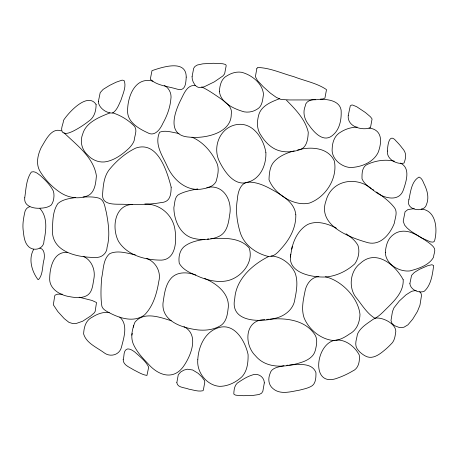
<?xml version="1.0" encoding="UTF-8"?>
<svg xmlns="http://www.w3.org/2000/svg" width="459" height="459" viewBox="0 0 459 459"><rect width="100%" height="100%" fill="white"/><g stroke="black" fill="none" stroke-linecap="round" stroke-linejoin="round"><path stroke-width="0.69" d="M290.822 254.211C286.514 273.283 313.199 277.902 326.762 276.909C337.176 275.744 347.061 270.885 354.767 263.856C358.41 258.778 359.988 251.412 357.963 245.422C355.283 240.418 350.63 236.919 346.034 233.774M171.241 320.766C160.134 317.232 143.667 311.145 134.923 322.27C132.295 328.902 130.379 336.849 133.185 343.745C136.489 351.439 142.25 357.727 148.01 363.671C158.625 376.047 174.3 380.815 184.346 365.14C191.546 354.233 198.999 334.594 184.007 326.647M291.752 249.122C293.662 239.443 298.878 229.466 307.685 224.474C317.077 220.205 327.743 223.717 336.384 228.163M131.876 335.139L132.209 333.337M133.322 327.21L133.649 325.408M290.312 257.051L292.263 246.282M33.685 249.357C28.165 258.876 31.763 271.303 37.942 279.548L38.527 279.611C43.295 274.287 42.142 265.572 44.15 259.048C44.655 255.17 44.649 249.145 39.841 248.095M268.762 256.449C252.404 264.579 236.098 279.152 234.761 298.562C229.523 322.155 259.559 322.413 274.677 318.426C284.362 316.469 293.697 309.406 294.89 299.056C296.612 290.541 298.201 281.378 295.114 272.967C290.966 263.868 281.172 256.34 270.999 255.99M29.835 206.682C27.081 207.33 25.153 209.826 24.729 212.551C23.552 218.054 22.543 223.659 23.07 229.305C23.857 235.381 24.029 242.587 28.928 246.965C34.362 251.63 44.03 248.881 43.972 240.952C46.135 230.481 47.874 217.05 39.916 208.524M294.225 150.85C287.196 152.795 280.11 155.641 274.855 160.868C269.823 165.676 269.215 173.204 269.008 179.727C274.402 194.037 294.099 206.774 309.492 203.062C325.77 197.072 337.761 178.402 334.37 161.063C328.214 147.259 310.324 146.375 297.61 149.995M334.691 340.291C315.27 344.256 310.491 388.515 337.64 378.05C342.816 376.214 347.824 373.901 352.541 371.084C358.766 368.531 359.948 360.883 359.248 354.956C354.882 346.688 345.575 339.121 335.741 340.085M109.948 112.897C99.477 116.999 85.896 122.312 82.683 134.131C79.717 141.492 81.811 149.657 87.571 154.947C92.253 160.168 99.483 163.1 106.459 161.643C115.106 159.778 122.473 154.333 128.836 148.418C131.039 146.128 133.104 143.627 134.177 140.597C134.43 136.002 137.476 130.941 134.768 126.575C128.784 120.304 120.826 115.387 112.512 112.782M279.76 98.616C271.871 101.628 262.089 105.375 259.037 113.935C256.851 121.101 256.449 129.145 261.085 135.468C264.935 141.722 270.294 147.345 277.253 150.047C284.184 152.663 291.918 152.233 298.895 150.024C306.928 148.137 307.909 139.197 308.27 132.324C305.43 119.535 295.516 109.403 286.554 100.314M283.978 365.725C279.061 366.913 271.453 367.55 270.087 373.494C267.821 378.87 268.435 385.095 273.197 388.784C280.627 395.015 290.92 391.584 299.446 390.167C303.904 388.962 308.689 388.188 312.556 385.503C315.976 382.41 315.976 376.965 315.958 372.668C312.177 362.289 298.23 364.521 289.531 365.003M197.8 188.913C191.678 190.089 185.436 191.265 179.779 193.985C174.311 196.102 175.005 202.93 173.869 207.56C173.944 219.649 179.635 233.935 192.051 237.951C200.83 240.436 210.692 240.229 219.041 236.362C227.056 232.524 228.565 223.005 229.609 215.139C232.679 200.709 223.481 183.703 206.797 187.559M318.856 276.582C311.472 277.075 306.526 283.869 305.149 290.639C303.336 299.566 301.058 309.062 304.156 317.989C309.033 329.855 321.34 339.803 334.341 340.578C339.964 340.027 345.036 337.158 349.574 333.957C356.895 330.107 359.713 322.321 359.982 314.421C358.215 297.65 341.714 280.638 325.425 276.777M132.416 204.433C114.016 205.075 111.623 228.846 118.674 241.635C127.602 255.657 145.91 260.196 161.597 260.121C176.032 259.272 176.726 240.539 174.988 229.781C172.968 214.915 159.847 203.687 144.826 204.014M204.88 239.34C197.588 240.418 189.888 241.962 184.013 246.724C179.469 250.677 178.31 257.642 179.268 263.305C183.548 270.936 192.677 273.805 200.199 277.196C208.742 280.478 218.134 282.658 227.262 280.759C241.118 277.735 254.183 262.405 249.151 247.958C239.845 237.211 223.711 237.98 210.756 238.674M286.737 365.335L288.12 365.146M75.328 197.617C69.309 198.489 62.705 199.361 57.949 203.503C52.877 210.647 52.796 220.222 52.481 228.708C50.679 252.048 77.393 257.488 95.346 257.453C101.502 257.958 106.981 253.42 107.108 247.137C110.212 235.656 108.439 223.717 106.31 212.247C104.864 207.405 104.646 200.227 99.092 198.185C93.929 196.613 88.426 196.859 83.096 197.02M264.757 319.665C244.618 319.602 243.815 344.479 255.422 355.725C267.258 370.057 288.154 367.114 303.697 361.566C308.729 359.558 313.979 356.104 315.281 350.492C316.63 344.95 318.156 338.415 314.082 333.567C304.185 319.757 285.509 317.875 269.875 319.131M266.656 319.435L268.555 319.206M207.434 239.019L208.759 238.881M67.439 252.41C53.732 251.297 49.951 267.086 49.704 277.729C48.786 288.774 59.986 295.206 69.504 296.646C75.133 297.707 81.341 298.453 86.636 295.734C92.603 292.446 92.695 284.832 93.854 278.98C95.638 270.127 91.766 260.035 83.159 256.317M315.712 99.368C311.506 99.523 305.625 100.957 305.246 106.023C302.452 112.736 304.558 119.77 308.982 125.141C313.704 131.917 322.895 142.583 331.782 135.979C339.821 130.161 341.674 119.346 341.106 110.051C339.494 100.71 328.093 99.287 320.33 99.247M357.188 127.063C351.422 127.275 345.661 128.893 340.802 132.049C334.754 135.256 332.408 141.94 332.196 148.458C331.002 158.361 341.123 167.053 350.521 167.524C361.141 167.202 373.362 162.446 378.187 152.354C382.037 141.929 382.634 129.719 368.967 127.975M414.288 208.615L407.885 209.585L405.062 211.765L403.203 221.204L404.608 225.099L407.104 228.003L410.839 231.152L421.735 238.02L430.531 241.899L433.101 242.128L434.461 241.222C437.731 229.827 436.475 210.239 421.178 209.04M416.238 290.369L411.625 291.31L405.986 294.856L399.319 301.001L393.983 307.777L392.468 311.546L390.993 320.508L391.934 323.377L394.505 325.655L399.393 327.537L403.868 327.261L407.936 324.829L412.687 319.194L417.426 311.483L419.968 305.178L421.528 295.321L420.983 293.261L419.658 291.7M195.609 85.529C187.06 84.341 183.858 94.072 180.714 100.073C173.898 113.666 166.795 135.881 189.475 137.121C204.387 138.847 231.376 133.471 231.261 114.262C232.925 106.373 224.497 101.468 219.092 97.543C213.458 93.728 207.841 89.798 201.639 86.935M62.275 294.179L57.685 294.173L55.183 295.08L54.719 295.871L53.336 304.816L57.828 311.563L64.249 318.621L68.942 322.35L72.465 323.48L76.309 323.446L82.672 321.214L90.739 315.947L94.164 312.958L95.139 311.495L96.51 302.527L92.047 300.467L79.155 297.197M109.242 312.539C103.258 311.701 97.302 313.962 92.311 317.123C85.776 320.204 83.894 327.273 83.636 333.963C86.223 343.022 96.608 347.314 103.774 352.523C109.925 357.578 119.472 355.214 121.451 347.216C123.798 337.761 128.365 324.794 119.77 317.089M152.933 81.168C135.422 76.383 127.872 95.902 127.613 109.827C126.673 121.589 138.142 128.354 147.379 132.617C154.66 137.161 160.254 129.226 162.865 123.356C167.001 115.943 170.002 107.945 170.823 99.437C171.89 93.992 169.308 88.214 164.471 85.46M394.373 161.172C385.044 159.072 375.055 160.633 366.511 164.81C361.847 167.558 361.904 174.162 362.031 178.884C364.509 184.466 369.983 187.869 374.751 191.323C382.708 197.909 398.951 202.97 403.404 189.848C406.163 181.489 410.891 167.931 400.317 163.071M179.033 133.437C172.768 132.697 165.699 129.765 159.623 132.232C154.046 144.436 162.658 155.945 167.38 166.674C173.422 179.968 186.859 191.948 202.396 188.942C207.485 188.081 213.429 186.589 216.023 181.632C217.818 175.304 219.66 168.229 216.39 162.038C211.226 151.43 202.935 141.894 191.942 137.143M135.285 254.843C127.068 253.248 117.837 249.989 109.747 253.638C102.833 259.427 103.573 269.76 101.691 277.77C100.986 286.72 100.561 295.785 101.628 304.724C101.691 308.087 104.532 310.158 107.205 311.604C118.152 317.76 133.374 323.314 144.562 314.903C153.3 306.05 156.835 293.347 158.808 281.396C161.402 271.745 155.618 261.51 146.249 258.319M195.838 274.987C188.104 272.216 178.264 271.338 171.855 277.466C165.24 284.264 164.362 294.236 162.997 303.141C161.516 321.96 183.491 328.202 198.34 329.964C205.666 330.623 213.401 329.791 219.867 326.062C225.943 322.82 227.348 315.585 228.02 309.349C230.785 294.408 216.86 283.542 204.605 278.458M61.38 130.918C51.374 127.143 45.602 140.5 41.321 147.31C37.684 154.803 35.515 164.379 40.335 171.832C45.539 180.232 52.601 187.57 60.921 192.923C68.322 197.628 77.755 199.24 86.131 196.354C94.904 193.813 95.747 183.376 96.396 175.831C93.613 157.213 76.624 145.107 63.956 132.72M371.308 188.494C355.622 175.814 331.312 180.244 325.953 200.99C317.1 225.616 350.424 237.888 368.428 242.805C381.068 245.536 390.311 233.648 394.327 223.212C395.033 217.95 398.165 211.714 394 207.101C389.186 201.019 382.749 196.509 376.518 192M372.484 189.251L373.632 190.037M265.876 152.52C266.398 164.511 260.838 178.126 248.594 182.016C234.555 187.14 224.566 171.798 219.247 161.155C211.989 145.905 220.854 125.766 238.686 124.349C253.752 123.23 263.77 139.347 265.876 152.52M24.734 197.8C23.621 206.584 34.064 208.845 40.782 208.168C44.339 208.036 48.017 207.33 50.995 205.265C53.801 202.23 54.73 195.27 53.382 191.156C50.456 185.115 45.516 180.335 40.667 175.814C38.08 173.869 34.838 170.65 31.332 172.056C26.186 179.337 26.06 189.16 24.734 197.8M192.074 76.716L192.304 79.332L193.176 81.943L194.914 84.944L196.354 86.332L198.03 87.233L199.986 87.612L204.106 86.837L214.347 81.84L222.85 75.987L224.623 73.853L226.184 65.7L225.977 64.994L225.329 64.432L222.73 63.749L213.424 63.279L202.889 63.824L197.376 65.006L195 66.406L193.675 68.288L192.074 76.716M387.419 151.034C386.478 159.388 397.092 164.873 404.04 163.06L404.253 162.48C406.404 156.542 406.313 152.491 402.187 148.045C400.391 145.623 398.406 143.346 396.272 141.223C389.037 132.14 387.66 145.578 387.419 151.034M96.103 104.497C96.109 111.009 94.221 117.751 88.449 121.394C83.504 125.221 78.225 128.652 72.608 131.412C69.625 132.611 65.654 134.751 62.688 132.427C59.94 129.025 63.411 124.177 63.485 120.396C68.483 112.581 87.6 91.53 96.103 104.497M385.331 252.295C385.497 263.994 399.066 272.187 409.95 270.908C418.39 268.635 429.067 265.319 433.526 257.258C433.583 253.913 436.411 249.782 433.48 246.931C432.171 245.404 430.611 244.119 429.022 242.886C423.611 239.007 417.988 235.289 411.803 232.765C405.825 230.372 398.504 230.435 393.346 234.669C387.62 238.697 385.933 245.72 385.331 252.295M219.396 91.232C220.418 102.919 234.21 109.018 244.228 111.864C248.635 112.598 253.288 111.755 257.029 109.271C262.479 106.35 262.565 99.683 263.5 94.37C262.577 83.412 251.71 74.863 241.6 72.287C236.603 71.478 231.525 72.97 227.297 75.615C221.313 78.5 219.844 85.19 219.396 91.232M348.232 115.559C347.13 126.816 362.088 130.832 370.453 127.745L372.037 119.231L371.819 118.514L370.304 116.666L365.433 112.535L356.637 106.683L352.632 105.054L351.669 105.042L350.297 105.805L348.232 115.559M171.167 187.186C171.012 194.983 170.174 202.075 161.189 202.568C149.823 204.645 138.199 204.502 126.69 204.519C118.594 203.348 101.123 207.238 102.638 193.675C103.218 185.476 103.941 176.629 109.099 169.882C116.339 160.925 125.382 153.059 135.789 148.062C157.758 140.534 167.053 171.345 171.167 187.186M295.803 214.743C296.147 226.953 290.415 238.02 282.618 247.028C278.883 251.142 274.597 257.172 268.303 256.438C255.772 253.488 243.695 244.664 240.023 231.858C236.936 221.445 235.496 210.251 237.355 199.481C237.762 192.183 240.7 181.276 250.069 182.131C259.978 182.607 268.871 187.748 277.242 192.619C285.544 197.554 294.867 204.289 295.803 214.743M403.203 279.766C403.736 291.19 395.555 299.635 388.102 307.065C383.494 311.483 379.191 316.601 373.242 319.24C367.412 323.452 360.413 327.347 357.423 334.204C356.804 338.903 354.233 344.112 357.01 348.565C359.041 351.709 362.008 354.193 365.289 355.954C371.951 359.776 378.859 354.95 383.896 350.728C386.38 348.742 388.727 346.585 390.902 344.261C394.723 341.112 395.124 336.028 395.801 331.467C395.962 323.543 381.991 316.67 374.883 318.23C366.615 313.285 361.508 304.03 355.438 296.709C348.347 286.68 350.332 270.678 360.372 263.328C376.145 248.548 395.56 265.227 403.203 279.766M197.789 359.747C196.561 372.283 206.82 385.434 219.545 386.34C227.859 386.375 235.84 382.387 241.859 376.85C247.39 371.015 248.216 362.3 248.095 354.629C245.381 341.674 235.031 323.038 219.19 327.491C205.144 331.364 198.46 346.258 197.789 359.747M186.216 77.106C185.78 84.536 185.247 91.989 176.181 88.868C167.592 86.281 156.846 85.598 150.311 79.212L151.986 70.652C161.975 67.249 186.32 58.993 186.216 77.106M123.173 359.707C123.127 365.198 129.799 367.28 133.621 369.834C137.907 371.928 142.17 374.745 146.943 375.433L148.676 367.2C145.813 360.952 139.714 356.465 134.671 351.91C132.536 350.429 130.132 348.662 127.384 348.972C123.001 350.366 124.504 356.385 123.173 359.707M409.87 283.599C410.34 289.669 418.992 293.645 424.294 291.253C431.225 284.976 432.453 274.321 433.669 265.589L431.959 264.734L428.006 265.589L419.52 269.284L414.293 272.474L411.557 275.389L409.87 283.599M98.346 101.657C98.679 107.888 106.62 113.528 112.656 113.046C117.108 110.103 118.852 104.6 121.033 99.987C122.811 94.049 126.713 86.303 124.05 80.468L122.094 80.136L116.098 82.213L109.684 85.351L103.132 89.39L100.194 92.638L98.346 101.657M176.83 382.686C177.392 387.855 185.063 387.471 188.878 389.169C193.446 389.938 198.265 391.837 202.872 390.741L203.326 390.23L204.766 382.301L204.605 380.672L201.679 376.713L198.133 373.316L192.665 369.983L187.352 369.208L183.904 370.115L180.685 372.002L178.276 374.756L176.83 382.686M408.906 199.745C405.131 210.113 424.116 213.441 426.457 204.565C429.108 198.173 427.576 191.621 424.914 185.637C423.261 182.734 422.498 178.293 419.067 177.065C411.471 181.133 410.547 192.178 408.906 199.745M264.315 382.898L262.823 391.355L261.578 393.214L259.123 394.493L253.351 395.377L243.568 395.71L236.66 395.285L235.26 395.027L233.809 394.063C233.941 389.358 234.612 383.976 239.368 381.727C243.299 379.1 247.39 376.581 251.922 375.135C257.568 372.53 264.275 376.684 264.315 382.898M256.822 68.724L255.382 76.653L257.447 80.52L263.3 86.791L270.437 93.188L276.364 97.417L281.08 99.488L289.618 99.953L309.079 99.936L316.24 99.723L323.021 98.932L324.915 98.083L326.51 89.637C316.934 83.022 304.564 80.91 293.76 76.636C281.837 73.44 269.984 67.76 257.551 67.49L256.822 68.724"/></g></svg>
